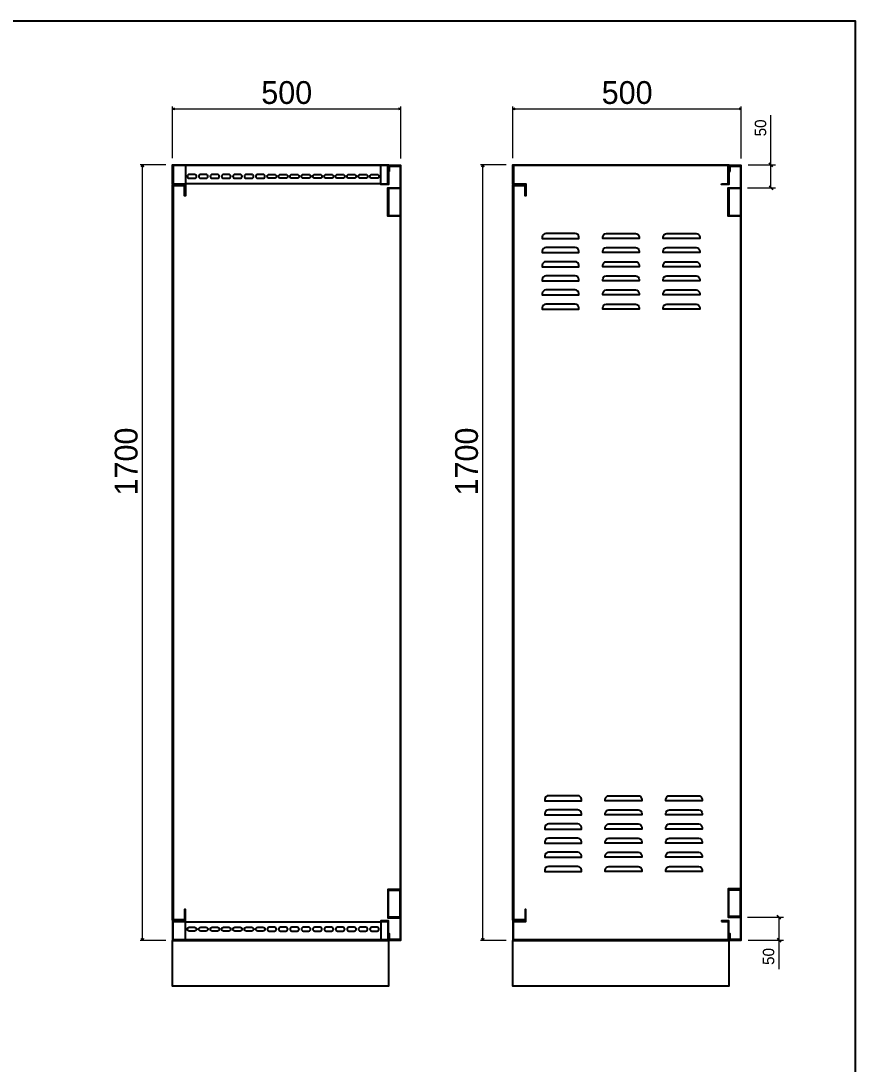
# Model space of a CAD drawing. Header units: millimetres. Extents: x 0 to 5692, y 0 to 4025.
# Drawn here: x 3864 to 5692, y 1738 to 4025 of the extents above; entities that cross this region are included whole.
import ezdxf

# ---------------------------------------------------------------- set-up
doc = ezdxf.new("R2010")
doc.units = ezdxf.units.MM
doc.layers.add('DIM', color=253, linetype='Continuous')
doc.styles.add('Arial', font='arial.ttf')
doc.dimstyles.new('CNC', dxfattribs={"dimtxt": 50, "dimasz": 5, "dimexe": 5, "dimexo": 15, "dimgap": 10, "dimtad": 1, "dimdec": 0, "dimtxsty": 'Standard', "dimblk": 'OPEN30', "dimcen": 10, "dimclrd": 5, "dimclre": 5, "dimclrt": 3, "dimazin": 3, "dimtfac": 1, "dimtdec": 0, "dimtmove": 0, "dimatfit": 3, "dimldrblk": 'ARCHTICK', "dimlwd": 9, "dimlwe": 9})
doc.dimstyles.new('Dim-25', dxfattribs={"dimtxt": 25, "dimasz": 8, "dimexe": 10, "dimexo": 15, "dimgap": 10, "dimtad": 1, "dimdec": 0, "dimtxsty": 'Standard', "dimblk": 'OBLIQUE', "dimcen": 10, "dimclrd": 5, "dimclre": 5, "dimclrt": 3, "dimazin": 3, "dimtfac": 1, "dimtdec": 0, "dimtmove": 0, "dimatfit": 3, "dimldrblk": 'OBLIQUE', "dimlwd": 9, "dimlwe": 9})

# ---------------------------------------------------------------- blocks, each defined once
blk = doc.blocks.new('KHUNG CHUẨN')
at = {"color": 7}
blk.add_lwpolyline([(16919.2, -26555.2), (19889.2, -26555.2), (19889.2, -28655.2), (16919.2, -28655.2)], close=True, dxfattribs=at)
at = {"color": 3, "style": 'Arial'}
for tag, p in [('#01', (17055.6, -28580.1)), ('#02', (17431.4, -28580.1)), ('#03', (18030.6, -28580.1)), ('#08', (18751.7, -28580.1)), ('#10', (19064.8, -28580.1)), ('#11', (19060.3, -28625.7)), ('#12', (19806.5, -28628.9)), ('#04', (17024.8, -28634.6)), ('#05', (17308.5, -28633)), ('#06', (17632.7, -28633.7)), ('#07', (18002, -28634.7)), ('#09', (18753.8, -28632.6))]:
    blk.add_attdef(tag, p, '', height=20, dxfattribs=at)
blk = doc.blocks.new('*D16')
at = {"color": 0, "linetype": 'ByBlock', "lineweight": -2}
for p, q in [((4129.2, 3704.1), (4130.5, 3709.1)), ((4130.5, 3709.1), (4131.9, 3704.1)), ((4130.5, 3709.1), (4130.5, 3704.1)), ((4130.5, 2009.1), (4129.2, 2014.1)), ((4131.9, 2014.1), (4130.5, 2009.1)), ((4130.5, 2009.1), (4130.5, 2014.1))]:
    blk.add_line(p, q, dxfattribs=at)
at = {"layer": 'Defpoints', "color": 0, "ltscale": 0.5, "transparency": 16777216}
for p in [(4130.5, 3709.1), (4196.4, 3709.1), (4196.4, 2009.1)]:
    blk.add_point(p, dxfattribs=at)
at = {"layer": 'DIM', "color": 5, "lineweight": 9, "ltscale": 0.5, "transparency": 16777216}
for p, q in [((4181.4, 3709.1), (4125.5, 3709.1)), ((4130.5, 2014.1), (4130.5, 3704.1)), ((4181.4, 2009.1), (4125.5, 2009.1))]:
    blk.add_line(p, q, dxfattribs=at)
at = {"layer": 'DIM', "color": 3, "ltscale": 0.5, "transparency": 16777216, "insert": (4095, 3059.1), "char_height": 50, "attachment_point": 5, "rotation": 90}
blk.add_mtext('1700', dxfattribs=at)
blk = doc.blocks.new('_ArchTick')
at = {"color": 0, "const_width": 0.15}
blk.add_lwpolyline([(-0.5, -0.5), (0.5, 0.5)], dxfattribs=at)
blk = doc.blocks.new('_Open30')
at = {"color": 0, "linetype": 'ByBlock', "lineweight": -2}
for p, q in [((-1, 0.27), (0, 0)), ((0, 0), (-1, -0.27)), ((0, 0), (-1, 0))]:
    blk.add_line(p, q, dxfattribs=at)
blk = doc.blocks.new('*D17')
at = {"color": 5, "lineweight": 9, "ltscale": 3, "transparency": 16777216}
for p, q in [((4196.4, 3724.1), (4196.4, 3836.9)), ((4201.4, 3831.9), (4691.7, 3831.9)), ((4696.7, 3723.1), (4696.7, 3836.9))]:
    blk.add_line(p, q, dxfattribs=at)
at = {"color": 0, "linetype": 'ByBlock', "lineweight": -2}
for p, q in [((4196.4, 3831.9), (4201.4, 3833.3)), ((4201.4, 3830.6), (4196.4, 3831.9)), ((4196.4, 3831.9), (4201.4, 3831.9)), ((4691.7, 3833.3), (4696.7, 3831.9)), ((4696.7, 3831.9), (4691.7, 3830.6)), ((4696.7, 3831.9), (4691.7, 3831.9))]:
    blk.add_line(p, q, dxfattribs=at)
at = {"layer": 'Defpoints', "color": 0, "ltscale": 3, "transparency": 16777216}
for p in [(4696.7, 3831.9), (4196.4, 3709.1), (4696.7, 3708.1)]:
    blk.add_point(p, dxfattribs=at)
at = {"color": 3, "ltscale": 3, "transparency": 16777216, "insert": (4446.6, 3867.5), "char_height": 50, "attachment_point": 5}
blk.add_mtext('500', dxfattribs=at)
blk = doc.blocks.new('*D28')
at = {"color": 0, "linetype": 'ByBlock', "lineweight": -2}
for p, q in [((4875.3, 3704.1), (4876.6, 3709.1)), ((4876.6, 3709.1), (4878, 3704.1)), ((4876.6, 3709.1), (4876.6, 3704.1)), ((4876.6, 2009.1), (4875.3, 2014.1)), ((4878, 2014.1), (4876.6, 2009.1)), ((4876.6, 2009.1), (4876.6, 2014.1))]:
    blk.add_line(p, q, dxfattribs=at)
at = {"layer": 'Defpoints', "color": 0, "ltscale": 0.5, "transparency": 16777216}
for p in [(4876.6, 3709.1), (4942.5, 3709.1), (4942.5, 2009.1)]:
    blk.add_point(p, dxfattribs=at)
at = {"layer": 'DIM', "color": 5, "lineweight": 9, "ltscale": 0.5, "transparency": 16777216}
for p, q in [((4927.5, 3709.1), (4871.6, 3709.1)), ((4876.6, 2014.1), (4876.6, 3704.1)), ((4927.5, 2009.1), (4871.6, 2009.1))]:
    blk.add_line(p, q, dxfattribs=at)
at = {"layer": 'DIM', "color": 3, "ltscale": 0.5, "transparency": 16777216, "insert": (4841.1, 3059.1), "char_height": 50, "attachment_point": 5, "rotation": 90}
blk.add_mtext('1700', dxfattribs=at)
blk = doc.blocks.new('*D29')
at = {"color": 5, "lineweight": 9, "ltscale": 3, "transparency": 16777216}
for p, q in [((4942.5, 3724.1), (4942.5, 3836.9)), ((4947.5, 3831.9), (5437.9, 3831.9)), ((5442.9, 3723.1), (5442.9, 3836.9))]:
    blk.add_line(p, q, dxfattribs=at)
at = {"color": 0, "linetype": 'ByBlock', "lineweight": -2}
for p, q in [((4942.5, 3831.9), (4947.5, 3833.3)), ((4947.5, 3830.6), (4942.5, 3831.9)), ((4942.5, 3831.9), (4947.5, 3831.9)), ((5437.9, 3833.3), (5442.9, 3831.9)), ((5442.9, 3831.9), (5437.9, 3830.6)), ((5442.9, 3831.9), (5437.9, 3831.9))]:
    blk.add_line(p, q, dxfattribs=at)
at = {"layer": 'Defpoints', "color": 0, "ltscale": 3, "transparency": 16777216}
for p in [(5442.9, 3831.9), (4942.5, 3709.1), (5442.9, 3708.1)]:
    blk.add_point(p, dxfattribs=at)
at = {"color": 3, "ltscale": 3, "transparency": 16777216, "insert": (5192.7, 3867.5), "char_height": 50, "attachment_point": 5}
blk.add_mtext('500', dxfattribs=at)
blk = doc.blocks.new('*D30')
at = {"color": 5, "lineweight": 9, "ltscale": 3, "transparency": 16777216}
for p, q in [((5508, 3709.1), (5508, 3818.1)), ((5457.9, 3709.1), (5518, 3709.1)), ((5508, 3659.1), (5508, 3709.1)), ((5456.4, 3659.1), (5518, 3659.1))]:
    blk.add_line(p, q, dxfattribs=at)
at = {"color": 0, "linetype": 'ByBlock', "lineweight": -2}
for p, q in [((5512, 3705.1), (5504, 3713.1)), ((5504, 3663.1), (5512, 3655.1))]:
    blk.add_line(p, q, dxfattribs=at)
at = {"layer": 'Defpoints', "color": 0, "ltscale": 3, "transparency": 16777216}
for p in [(5442.9, 3709.1), (5441.4, 3659.1), (5508, 3659.1)]:
    blk.add_point(p, dxfattribs=at)
at = {"color": 3, "ltscale": 3, "transparency": 16777216, "insert": (5485.2, 3790.3), "char_height": 25, "attachment_point": 5, "rotation": 90}
blk.add_mtext('50', dxfattribs=at)
blk = doc.blocks.new('_Oblique')
at = {"color": 0, "linetype": 'ByBlock', "lineweight": -2}
blk.add_line((-0.5, -0.5), (0.5, 0.5), dxfattribs=at)
blk = doc.blocks.new('*D31')
at = {"color": 5, "lineweight": 9, "ltscale": 3, "transparency": 16777216}
for p, q in [((5456.4, 2060.1), (5535.5, 2060.1)), ((5525.5, 2060.1), (5525.5, 2010.1)), ((5457.9, 2010.1), (5535.5, 2010.1)), ((5525.5, 2010.1), (5525.5, 1946.3))]:
    blk.add_line(p, q, dxfattribs=at)
at = {"color": 0, "linetype": 'ByBlock', "lineweight": -2}
for p, q in [((5529.5, 2056.1), (5521.5, 2064.1)), ((5521.5, 2014.1), (5529.5, 2006.1))]:
    blk.add_line(p, q, dxfattribs=at)
at = {"layer": 'Defpoints', "color": 0, "ltscale": 3, "transparency": 16777216}
for p in [(5441.4, 2060.1), (5442.9, 2010.1), (5525.5, 2010.1)]:
    blk.add_point(p, dxfattribs=at)
at = {"color": 3, "ltscale": 3, "transparency": 16777216, "insert": (5502.8, 1974.2), "char_height": 25, "attachment_point": 5, "rotation": 90}
blk.add_mtext('50', dxfattribs=at)

msp = doc.modelspace()

# ---------------------------------------------------------------- linework, layer by layer
at = {"color": 7}
for points in [[(4653.2, 3667.6), (4668.2, 3667.6), (4668.2, 3707.6), (4197.9, 3707.6), (4197.9, 3667.6), (4224.4, 3667.6), (4224.4, 3641.1), (4222.9, 3641.1), (4222.9, 3666.1), (4196.4, 3666.1), (4196.4, 3709.1), (4669.7, 3709.1), (4669.7, 3666.1), (4653.2, 3666.1)], [(4672.2, 3694.6), (4672.2, 3706.6), (4695.2, 3706.6), (4695.2, 2011.6), (4672.2, 2011.6), (4672.2, 2023.6), (4670.7, 2023.6), (4670.7, 2010.1), (4696.7, 2010.1), (4696.7, 3708.1), (4670.7, 3708.1), (4670.7, 3694.6)], [(5399.4, 3667.6), (5414.4, 3667.6), (5414.4, 3707.6), (4944, 3707.6), (4944, 3667.6), (4970.5, 3667.6), (4970.5, 3641.1), (4969, 3641.1), (4969, 3666.1), (4942.5, 3666.1), (4942.5, 3709.1), (5415.9, 3709.1), (5415.9, 3666.1), (5399.4, 3666.1)], [(5418.4, 3694.6), (5418.4, 3706.6), (5441.4, 3706.6), (5441.4, 2011.6), (5418.4, 2011.6), (5418.4, 2023.6), (5416.9, 2023.6), (5416.9, 2010.1), (5442.9, 2010.1), (5442.9, 3708.1), (5416.9, 3708.1), (5416.9, 3694.6)], [(4653.2, 2050.6), (4668.2, 2050.6), (4668.2, 2010.6), (4197.9, 2010.6), (4197.9, 2050.6), (4224.4, 2050.6), (4224.4, 2077.1), (4222.9, 2077.1), (4222.9, 2052.1), (4196.4, 2052.1), (4196.4, 2009.1), (4669.7, 2009.1), (4669.7, 2052.1), (4653.2, 2052.1)], [(5399.4, 2050.6), (5414.4, 2050.6), (5414.4, 2010.6), (4944, 2010.6), (4944, 2050.6), (4970.5, 2050.6), (4970.5, 2077.1), (4969, 2077.1), (4969, 2052.1), (4942.5, 2052.1), (4942.5, 2009.1), (5415.9, 2009.1), (5415.9, 2052.1), (5399.4, 2052.1)]]:
    msp.add_lwpolyline(points, close=True, dxfattribs=at)
at = {"color": 252, "ltscale": 0.5}
for points in [[(4653.2, 3668.3), (4653.2, 3707.6), (4224.4, 3707.6), (4224.4, 3668.3)], [(4653.2, 2049.8), (4653.2, 2010.6), (4224.4, 2010.6), (4224.4, 2049.8)]]:
    msp.add_lwpolyline(points, close=True, dxfattribs=at)
at = {"color": 2, "ltscale": 0.5}
for points in [[(4233.1, 3688.3, 1), (4233.1, 3679.8), (4244.6, 3679.8, 1), (4244.6, 3688.3)], [(4258.1, 3688.3, 1), (4258.1, 3679.8), (4269.6, 3679.8, 1), (4269.6, 3688.3)], [(4283.1, 3688.3, 1), (4283.1, 3679.8), (4294.6, 3679.8, 1), (4294.6, 3688.3)], [(4308.1, 3688.3, 1), (4308.1, 3679.8), (4319.6, 3679.8, 1), (4319.6, 3688.3)], [(4333.1, 3688.3, 1), (4333.1, 3679.8), (4344.6, 3679.8, 1), (4344.6, 3688.3)], [(4358.1, 3688.3, 1), (4358.1, 3679.8), (4369.6, 3679.8, 1), (4369.6, 3688.3)], [(4383.1, 3688.3, 1), (4383.1, 3679.8), (4394.6, 3679.8, 1), (4394.6, 3688.3)], [(4419.6, 3688.3, -1), (4419.6, 3679.8), (4408.1, 3679.8, -1), (4408.1, 3688.3)], [(4444.6, 3688.3, -1), (4444.6, 3679.8), (4433.1, 3679.8, -1), (4433.1, 3688.3)], [(4469.6, 3688.3, -1), (4469.6, 3679.8), (4458.1, 3679.8, -1), (4458.1, 3688.3)], [(4494.6, 3688.3, -1), (4494.6, 3679.8), (4483.1, 3679.8, -1), (4483.1, 3688.3)], [(4519.6, 3688.3, -1), (4519.6, 3679.8), (4508.1, 3679.8, -1), (4508.1, 3688.3)], [(4544.6, 3688.3, -1), (4544.6, 3679.8), (4533.1, 3679.8, -1), (4533.1, 3688.3)], [(4569.6, 3688.3, -1), (4569.6, 3679.8), (4558.1, 3679.8, -1), (4558.1, 3688.3)], [(4594.6, 3688.3, -1), (4594.6, 3679.8), (4583.1, 3679.8, -1), (4583.1, 3688.3)], [(4619.6, 3688.3, -1), (4619.6, 3679.8), (4608.1, 3679.8, -1), (4608.1, 3688.3)], [(4644.6, 3688.3, -1), (4644.6, 3679.8), (4633.1, 3679.8, -1), (4633.1, 3688.3)], [(4233.1, 2029.8, -1), (4233.1, 2038.3), (4244.6, 2038.3, -1), (4244.6, 2029.8)], [(4258.1, 2029.8, -1), (4258.1, 2038.3), (4269.6, 2038.3, -1), (4269.6, 2029.8)], [(4283.1, 2029.8, -1), (4283.1, 2038.3), (4294.6, 2038.3, -1), (4294.6, 2029.8)], [(4308.1, 2029.8, -1), (4308.1, 2038.3), (4319.6, 2038.3, -1), (4319.6, 2029.8)], [(4333.1, 2029.8, -1), (4333.1, 2038.3), (4344.6, 2038.3, -1), (4344.6, 2029.8)], [(4358.1, 2029.8, -1), (4358.1, 2038.3), (4369.6, 2038.3, -1), (4369.6, 2029.8)], [(4383.1, 2029.8, -1), (4383.1, 2038.3), (4394.6, 2038.3, -1), (4394.6, 2029.8)], [(4419.6, 2029.8, 1), (4419.6, 2038.3), (4408.1, 2038.3, 1), (4408.1, 2029.8)], [(4444.6, 2029.8, 1), (4444.6, 2038.3), (4433.1, 2038.3, 1), (4433.1, 2029.8)], [(4469.6, 2029.8, 1), (4469.6, 2038.3), (4458.1, 2038.3, 1), (4458.1, 2029.8)], [(4494.6, 2029.8, 1), (4494.6, 2038.3), (4483.1, 2038.3, 1), (4483.1, 2029.8)], [(4519.6, 2029.8, 1), (4519.6, 2038.3), (4508.1, 2038.3, 1), (4508.1, 2029.8)], [(4544.6, 2029.8, 1), (4544.6, 2038.3), (4533.1, 2038.3, 1), (4533.1, 2029.8)], [(4569.6, 2029.8, 1), (4569.6, 2038.3), (4558.1, 2038.3, 1), (4558.1, 2029.8)], [(4594.6, 2029.8, 1), (4594.6, 2038.3), (4583.1, 2038.3, 1), (4583.1, 2029.8)], [(4619.6, 2029.8, 1), (4619.6, 2038.3), (4608.1, 2038.3, 1), (4608.1, 2029.8)], [(4644.6, 2029.8, 1), (4644.6, 2038.3), (4633.1, 2038.3, 1), (4633.1, 2029.8)]]:
    msp.add_lwpolyline(points, format="xyb", close=True, dxfattribs=at)
at = {"color": 7, "ltscale": 0.5}
for points in [[(4221.9, 2053.6), (4196.4, 2053.6), (4196.4, 3664.6), (4221.9, 3664.6), (4221.9, 3663.1), (4197.9, 3663.1), (4197.9, 2055.1), (4221.9, 2055.1)], [(4968, 2053.6), (4942.5, 2053.6), (4942.5, 3664.6), (4968, 3664.6), (4968, 3663.1), (4944, 3663.1), (4944, 2055.1), (4968, 2055.1)]]:
    msp.add_lwpolyline(points, close=True, dxfattribs=at)
for points in [[(4695.2, 3657.6), (4669.4, 3657.6), (4669.4, 3598.6), (4695.2, 3598.6), (4695.2, 3597.1), (4667.9, 3597.1), (4667.9, 3659.1), (4695.2, 3659.1)], [(5441.4, 3657.6), (5415.6, 3657.6), (5415.6, 3598.6), (5441.4, 3598.6), (5441.4, 3597.1), (5414.1, 3597.1), (5414.1, 3659.1), (5441.4, 3659.1)], [(4695.2, 2060.6), (4669.4, 2060.6), (4669.4, 2119.6), (4695.2, 2119.6), (4695.2, 2121.1), (4667.9, 2121.1), (4667.9, 2059.1), (4695.2, 2059.1)], [(5441.4, 2061.6), (5415.6, 2061.6), (5415.6, 2120.6), (5441.4, 2120.6), (5441.4, 2122.1), (5414.1, 2122.1), (5414.1, 2060.1), (5441.4, 2060.1)]]:
    msp.add_lwpolyline(points, close=True)
at = {"ltscale": 3}
for points in [[(4667.9, 3659.1), (4695.2, 3659.1), (4695.2, 3597.1), (4667.9, 3597.1)], [(5414.1, 3659.1), (5441.4, 3659.1), (5441.4, 3597.1), (5414.1, 3597.1)], [(4667.9, 2059.1), (4695.2, 2059.1), (4695.2, 2121.1), (4667.9, 2121.1)], [(5414.1, 2060.1), (5441.4, 2060.1), (5441.4, 2122.1), (5414.1, 2122.1)], [(4196.4, 2009.1), (4669.7, 2009.1), (4669.7, 1909.1), (4196.4, 1909.1)], [(4942.5, 2009.1), (5415.9, 2009.1), (5415.9, 1909.1), (4942.5, 1909.1)]]:
    msp.add_lwpolyline(points, close=True, dxfattribs=at)
at = {"color": 2}
for points in [[(5078.7, 3559.1), (5014.7, 3559.1, 0.414214), (5006.7, 3551.1), (5006.7, 3548.1), (5086.7, 3548.1), (5086.7, 3551.1, 0.414214)], [(5147.2, 3559.1), (5211.2, 3559.1, -0.414214), (5219.2, 3551.1), (5219.2, 3548.1), (5139.2, 3548.1), (5139.2, 3551.1, -0.414214)], [(5279.7, 3559.1), (5343.7, 3559.1, -0.414214), (5351.7, 3551.1), (5351.7, 3548.1), (5271.7, 3548.1), (5271.7, 3551.1, -0.414214)], [(5078.7, 3528.1), (5014.7, 3528.1, 0.414214), (5006.7, 3520.1), (5006.7, 3517.1), (5086.7, 3517.1), (5086.7, 3520.1, 0.414214)], [(5147.2, 3528.1), (5211.2, 3528.1, -0.414214), (5219.2, 3520.1), (5219.2, 3517.1), (5139.2, 3517.1), (5139.2, 3520.1, -0.414214)], [(5279.7, 3528.1), (5343.7, 3528.1, -0.414214), (5351.7, 3520.1), (5351.7, 3517.1), (5271.7, 3517.1), (5271.7, 3520.1, -0.414214)], [(5078.7, 3497.1), (5014.7, 3497.1, 0.414214), (5006.7, 3489.1), (5006.7, 3486.1), (5086.7, 3486.1), (5086.7, 3489.1, 0.414214)], [(5147.2, 3497.1), (5211.2, 3497.1, -0.414214), (5219.2, 3489.1), (5219.2, 3486.1), (5139.2, 3486.1), (5139.2, 3489.1, -0.414214)], [(5279.7, 3497.1), (5343.7, 3497.1, -0.414214), (5351.7, 3489.1), (5351.7, 3486.1), (5271.7, 3486.1), (5271.7, 3489.1, -0.414214)], [(5078.7, 3466.1), (5014.7, 3466.1, 0.414214), (5006.7, 3458.1), (5006.7, 3455.1), (5086.7, 3455.1), (5086.7, 3458.1, 0.414214)], [(5147.2, 3466.1), (5211.2, 3466.1, -0.414214), (5219.2, 3458.1), (5219.2, 3455.1), (5139.2, 3455.1), (5139.2, 3458.1, -0.414214)], [(5279.7, 3466.1), (5343.7, 3466.1, -0.414214), (5351.7, 3458.1), (5351.7, 3455.1), (5271.7, 3455.1), (5271.7, 3458.1, -0.414214)], [(5078.7, 3435.1), (5014.7, 3435.1, 0.414214), (5006.7, 3427.1), (5006.7, 3424.1), (5086.7, 3424.1), (5086.7, 3427.1, 0.414214)], [(5147.2, 3435.1), (5211.2, 3435.1, -0.414214), (5219.2, 3427.1), (5219.2, 3424.1), (5139.2, 3424.1), (5139.2, 3427.1, -0.414214)], [(5279.7, 3435.1), (5343.7, 3435.1, -0.414214), (5351.7, 3427.1), (5351.7, 3424.1), (5271.7, 3424.1), (5271.7, 3427.1, -0.414214)], [(5078.7, 3404.1), (5014.7, 3404.1, 0.414214), (5006.7, 3396.1), (5006.7, 3393.1), (5086.7, 3393.1), (5086.7, 3396.1, 0.414214)], [(5147.2, 3404.1), (5211.2, 3404.1, -0.414214), (5219.2, 3396.1), (5219.2, 3393.1), (5139.2, 3393.1), (5139.2, 3396.1, -0.414214)], [(5279.7, 3404.1), (5343.7, 3404.1, -0.414214), (5351.7, 3396.1), (5351.7, 3393.1), (5271.7, 3393.1), (5271.7, 3396.1, -0.414214)], [(5084.4, 2326.6), (5020.4, 2326.6, 0.414214), (5012.4, 2318.6), (5012.4, 2315.6), (5092.4, 2315.6), (5092.4, 2318.6, 0.414214)], [(5152.9, 2326.6), (5216.9, 2326.6, -0.414214), (5224.9, 2318.6), (5224.9, 2315.6), (5144.9, 2315.6), (5144.9, 2318.6, -0.414214)], [(5285.4, 2326.6), (5349.4, 2326.6, -0.414214), (5357.4, 2318.6), (5357.4, 2315.6), (5277.4, 2315.6), (5277.4, 2318.6, -0.414214)], [(5084.4, 2295.6), (5020.4, 2295.6, 0.414214), (5012.4, 2287.6), (5012.4, 2284.6), (5092.4, 2284.6), (5092.4, 2287.6, 0.414214)], [(5152.9, 2295.6), (5216.9, 2295.6, -0.414214), (5224.9, 2287.6), (5224.9, 2284.6), (5144.9, 2284.6), (5144.9, 2287.6, -0.414214)], [(5285.4, 2295.6), (5349.4, 2295.6, -0.414214), (5357.4, 2287.6), (5357.4, 2284.6), (5277.4, 2284.6), (5277.4, 2287.6, -0.414214)], [(5084.4, 2264.6), (5020.4, 2264.6, 0.414214), (5012.4, 2256.6), (5012.4, 2253.6), (5092.4, 2253.6), (5092.4, 2256.6, 0.414214)], [(5152.9, 2264.6), (5216.9, 2264.6, -0.414214), (5224.9, 2256.6), (5224.9, 2253.6), (5144.9, 2253.6), (5144.9, 2256.6, -0.414214)], [(5285.4, 2264.6), (5349.4, 2264.6, -0.414214), (5357.4, 2256.6), (5357.4, 2253.6), (5277.4, 2253.6), (5277.4, 2256.6, -0.414214)], [(5084.4, 2233.6), (5020.4, 2233.6, 0.414214), (5012.4, 2225.6), (5012.4, 2222.6), (5092.4, 2222.6), (5092.4, 2225.6, 0.414214)], [(5152.9, 2233.6), (5216.9, 2233.6, -0.414214), (5224.9, 2225.6), (5224.9, 2222.6), (5144.9, 2222.6), (5144.9, 2225.6, -0.414214)], [(5285.4, 2233.6), (5349.4, 2233.6, -0.414214), (5357.4, 2225.6), (5357.4, 2222.6), (5277.4, 2222.6), (5277.4, 2225.6, -0.414214)], [(5084.4, 2202.6), (5020.4, 2202.6, 0.414214), (5012.4, 2194.6), (5012.4, 2191.6), (5092.4, 2191.6), (5092.4, 2194.6, 0.414214)], [(5152.9, 2202.6), (5216.9, 2202.6, -0.414214), (5224.9, 2194.6), (5224.9, 2191.6), (5144.9, 2191.6), (5144.9, 2194.6, -0.414214)], [(5285.4, 2202.6), (5349.4, 2202.6, -0.414214), (5357.4, 2194.6), (5357.4, 2191.6), (5277.4, 2191.6), (5277.4, 2194.6, -0.414214)], [(5084.4, 2171.6), (5020.4, 2171.6, 0.414214), (5012.4, 2163.6), (5012.4, 2160.6), (5092.4, 2160.6), (5092.4, 2163.6, 0.414214)], [(5152.9, 2171.6), (5216.9, 2171.6, -0.414214), (5224.9, 2163.6), (5224.9, 2160.6), (5144.9, 2160.6), (5144.9, 2163.6, -0.414214)], [(5285.4, 2171.6), (5349.4, 2171.6, -0.414214), (5357.4, 2163.6), (5357.4, 2160.6), (5277.4, 2160.6), (5277.4, 2163.6, -0.414214)]]:
    msp.add_lwpolyline(points, format="xyb", close=True, dxfattribs=at)

# ---------------------------------------------------------------- block references
at = {"color": 3, "xscale": 1.916639999987069, "yscale": 1.916639999987069, "zscale": 1.916639999987069}
msp.add_blockref('KHUNG CHUẨN', (-32428.1, 54921.6), dxfattribs=at)

# ---------------------------------------------------------------- dimensions: what is measured, and where the dimension line sits
at = {"ltscale": 3}
for base, p1, p2, picture, middle in [((4696.7, 3831.9), (4196.4, 3709.1), (4696.7, 3708.1), '*D17', (4446.6, 3867.5)), ((5442.9, 3831.9), (4942.5, 3709.1), (5442.9, 3708.1), '*D29', (5192.7, 3867.5))]:
    dim = msp.add_linear_dim(base=base, p1=p1, p2=p2, dimstyle='CNC', dxfattribs=at)
    dim.commit()
    dim.dimension.update_dxf_attribs({"geometry": picture, "text_midpoint": middle})
dim = msp.add_linear_dim(base=(5508, 3659.1), p1=(5442.9, 3709.1), p2=(5441.4, 3659.1), angle=90, dimstyle='Dim-25', dxfattribs=at)
dim.commit()
dim.dimension.update_dxf_attribs({"geometry": '*D30', "text_midpoint": (5508, 3790.3), "dimtype": 160})
dim = msp.add_linear_dim(base=(5525.5, 2010.1), p1=(5441.4, 2060.1), p2=(5442.9, 2010.1), angle=90, dimstyle='Dim-25', dxfattribs=at)
dim.commit()
dim.dimension.update_dxf_attribs({"geometry": '*D31', "text_midpoint": (5502.8, 1974.2)})
at = {"layer": 'DIM', "color": 7, "ltscale": 0.5}
for base, p1, p2, picture, middle in [((4130.5, 3709.1), (4196.4, 2009.1), (4196.4, 3709.1), '*D16', (4130.5, 3059.1)), ((4876.6, 3709.1), (4942.5, 2009.1), (4942.5, 3709.1), '*D28', (4876.6, 3059.1))]:
    dim = msp.add_linear_dim(base=base, p1=p1, p2=p2, angle=90, dimstyle='CNC', dxfattribs=at)
    dim.commit()
    dim.dimension.update_dxf_attribs({"geometry": picture, "text_midpoint": middle, "dimtype": 160})

doc.saveas('drawing.dxf')
